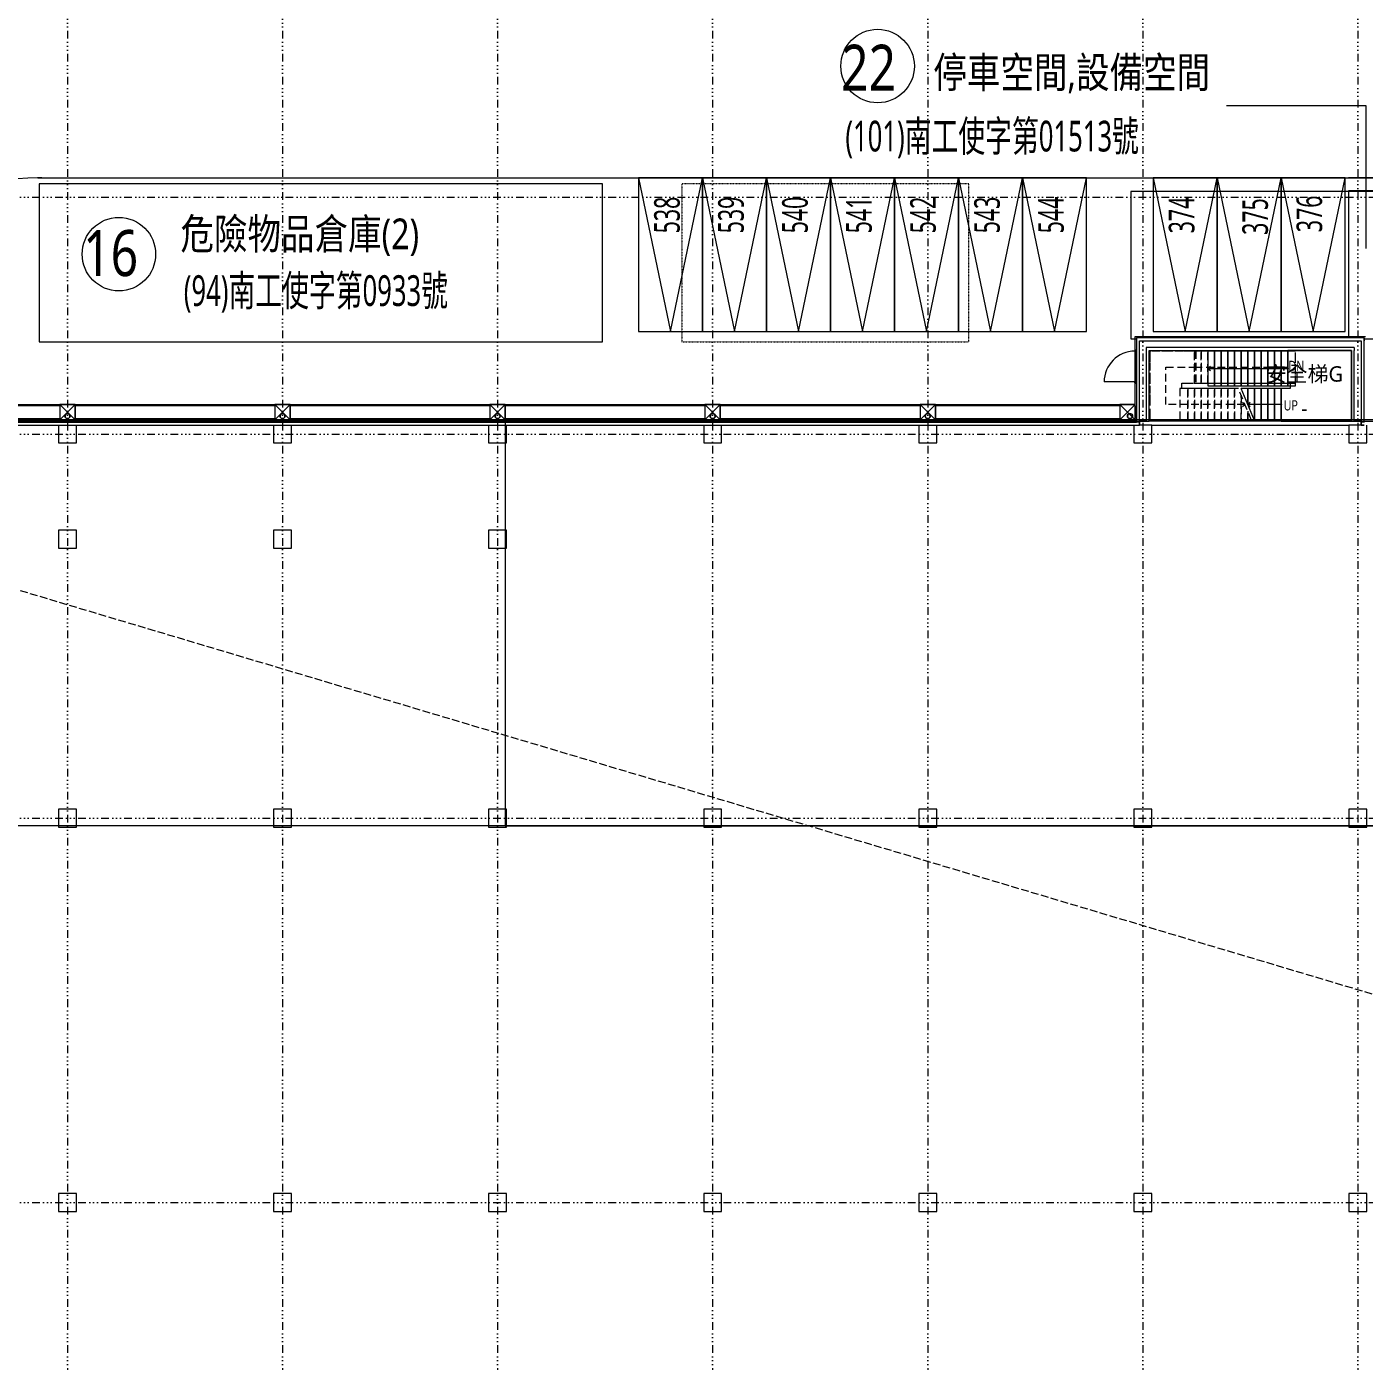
# Model space of a CAD drawing. Header units: millimetres. Extents: x -32710 to 654186, y -254124 to 420220.
# Drawn here: x 54011 to 106250, y 53800 to 105900 of the extents above; entities that cross this region are included whole.
import ezdxf
from ezdxf.enums import TextEntityAlignment as Align

# ---------------------------------------------------------------- set-up
doc = ezdxf.new("R2010")
doc.units = ezdxf.units.MM
doc.header["$LTSCALE"] = 1000
for name, pattern in [('H12PL1$0$DOTK2', [0.0166, 0.0083, -0.0083]), ('H12PL1$0$HIDDEN', [0.4, 0.3, -0.1]), ('H12PL1$0$JJP_三點線', [0.9, 0.3, -0.15, 0, -0.15, 0, -0.15, 0, -0.15]), ('H12PL1$0$JJP_虛線(退縮線、投影線、地下室範圍、非屬本工程、圖面分區)', [0.45, 0.3, -0.15]), ('H12PL1$0$虛線', [0.846667, 0.423333, -0.423333])]:
    doc.linetypes.add(name, pattern=pattern)
for name, color, linetype in [('H12PL1$0$A-OBJE-2D', 252, 'Continuous'), ('H12PL1$0$A-OBJE-MEP', 252, 'Continuous'), ('H12PL1$0$A-STRS', 252, 'Continuous'), ('H12PL1$0$A-TEXT', 252, 'Continuous'), ('H12PL1$0$A-WALL-EX', 252, 'Continuous'), ('H12PL1$0$A-WALL-IN', 252, 'Continuous'), ('H12PL1$0$A-ZONE', 252, 'Continuous'), ('H12PL1$0$S-COL', 252, 'Continuous'), ('H12PL1$0$S-FNDN', 252, 'Continuous'), ('H12PL1$0$S-GRID', 252, 'Continuous'), ('H12PL1$0$S-SLAB-SHOW', 252, 'Continuous'), ('H12PL1$0$全區配置圖_匯入NEWCUB用_13_0', 252, 'Continuous'), ('H12PL1$0$全區配置圖_匯入NEWCUB用_13_DRAN', 252, 'Continuous'), ('H12PL1$0$全區配置圖_匯入NEWCUB用_13_HATCH', 252, 'Continuous'), ('H12PL1$0$全區配置圖_匯入NEWCUB用_13_KABE1', 252, 'Continuous'), ('H12PL1$0$全區配置圖_匯入NEWCUB用_13_KABE3', 252, 'Continuous'), ('H12PL1$0$全區配置圖_匯入NEWCUB用_13_PKG', 252, 'Continuous'), ('H12PL1$0$全區配置圖_匯入NEWCUB用_13_RCHACHI', 252, 'Continuous'), ('H12PL1$0$全區配置圖_匯入NEWCUB用_13_SIAGE1', 252, 'Continuous'), ('H12PL1$0$全區配置圖_匯入NEWCUB用_13_SITE', 252, 'Continuous'), ('H12PL1$0$全區配置圖_匯入NEWCUB用_13_SUGATA', 252, 'Continuous'), ('H12PL1$0$全區配置圖_匯入NEWCUB用_13_SUGATA3', 252, 'Continuous'), ('H12PL1$0$全區配置圖_匯入NEWCUB用_13_TATEGU1', 252, 'Continuous'), ('H12PL1$0$全區配置圖_匯入NEWCUB用_13_TATEGU3', 252, 'Continuous'), ('H12PL1$0$全區配置圖_匯入NEWCUB用_13_雨水排水経路図最新$0$SUGATAD', 252, 'Continuous'), ('MD-20250424-增加TRAY與FS主管位置調整', 7, 'Continuous')]:
    doc.layers.add(name, color=color, linetype=linetype)
doc.styles.add('H12PL1$0$Standard', font='Microsoft JhengHei.ttf', dxfattribs={"width": 0.8})

# ---------------------------------------------------------------- blocks, each defined once
blk = doc.blocks.new('H12PL1')
at = {"layer": 'H12PL1$0$A-OBJE-2D', "linetype": 'H12PL1$0$HIDDEN', "lineweight": 0}
blk.add_line((17650, 85950), (243150, 18700), dxfattribs=at)
at = {"layer": 'H12PL1$0$A-OBJE-MEP', "lineweight": 0, "flags": 128}
for points in [[(26495, 90700, 1), (26305, 90700, 1)], [(34895, 90700, 1), (34705, 90700, 1)], [(43295, 90700, 1), (43105, 90700, 1)], [(51695, 90700, 1), (51505, 90700, 1)], [(60095, 90700, 1), (59905, 90700, 1)], [(67995, 90700, 1), (67805, 90700, 1)]]:
    blk.add_lwpolyline(points, format="xyb", close=True, dxfattribs=at)
at = {"layer": 'H12PL1$0$A-OBJE-MEP', "lineweight": 0}
for centre in [(26400, 90700), (34800, 90700), (43200, 90700), (51600, 90700), (60000, 90700), (67900, 90700)]:
    blk.add_circle(centre, 100, dxfattribs=at)
at = {"layer": 'H12PL1$0$A-STRS', "linetype": 'H12PL1$0$虛線', "lineweight": 0}
for p, q in [((70420, 93230), (68680, 93230)), ((68680, 93230), (68680, 90530)), ((74060, 93230), (70420, 93230)), ((69930, 91780), (69930, 91980)), ((69930, 91980), (70420, 91980)), ((70420, 91980), (74060, 91980)), ((70160, 91780), (69930, 91780)), ((72131.7, 91780), (70160, 91780)), ((68680, 90530), (69853.3, 90530)), ((69853.3, 90530), (70160, 90530)), ((70160, 90530), (72651.7, 90530))]:
    blk.add_line(p, q, dxfattribs=at)
at = {"layer": 'H12PL1$0$A-STRS', "linetype": 'H12PL1$0$JJP_虛線(退縮線、投影線、地下室範圍、非屬本工程、圖面分區)', "lineweight": 0}
for p, q in [((70420, 93230), (68680, 93230)), ((68680, 93230), (68680, 90530)), ((70420, 93230), (70420, 91980)), ((70420, 93230), (70420, 91980)), ((70420, 91980), (70420, 93230)), ((70680, 93230), (70420, 93230)), ((70420, 93230), (70420, 91980)), ((70466.7, 93230), (70466.7, 91980)), ((70680, 93230), (70680, 91980)), ((70680, 91980), (70680, 93230)), ((70680, 93230), (70680, 91980)), ((70940, 93230), (70680, 93230)), ((70940, 93230), (70940, 91980)), ((70940, 91980), (70940, 93230)), ((70940, 93230), (70940, 91980)), ((71200, 93230), (70940, 93230)), ((71200, 93230), (71200, 91980)), ((71200, 91980), (71200, 93230)), ((71200, 93230), (71200, 91980)), ((71460, 93230), (71200, 93230)), ((71210.7, 91880), (71210.7, 93230)), ((71460, 93230), (71460, 91980)), ((71460, 91980), (71460, 93230)), ((71460, 93230), (71460, 91980)), ((71720, 93230), (71460, 93230)), ((71720, 93230), (71720, 91980)), ((71720, 91980), (71720, 93230)), ((71720, 93230), (71720, 91980)), ((71980, 93230), (71720, 93230)), ((71980, 93230), (71980, 91980)), ((71980, 91980), (71980, 93230)), ((71980, 93230), (71980, 91980)), ((72240, 93230), (71980, 93230)), ((72240, 93230), (72240, 91980)), ((72240, 91980), (72240, 93230)), ((72240, 93230), (72240, 91980)), ((72500, 93230), (72240, 93230)), ((72500, 93230), (72500, 91980)), ((72500, 91980), (72500, 93230)), ((72500, 93230), (72500, 91980)), ((72760, 93230), (72500, 93230)), ((72760, 93230), (72760, 91980)), ((72760, 91980), (72760, 93230)), ((72760, 93230), (72760, 91980)), ((73020, 93230), (72760, 93230)), ((73020, 93230), (73020, 91980)), ((73020, 91980), (73020, 93230)), ((73020, 93230), (73020, 91980)), ((73280, 93230), (73020, 93230)), ((73280, 93230), (73280, 91980)), ((73280, 91980), (73280, 93230)), ((73280, 93230), (73280, 91980)), ((73540, 93230), (73280, 93230)), ((73540, 93230), (73540, 91980)), ((73540, 91980), (73540, 93230)), ((73540, 93230), (73540, 91980)), ((73800, 93230), (73540, 93230)), ((73800, 93230), (73800, 91980)), ((73800, 91980), (73800, 93230)), ((73800, 93230), (73800, 91980)), ((74060, 93230), (73800, 93230)), ((74366.7, 93230), (74060, 93230)), ((74060, 93230), (74060, 91980)), ((74060, 91980), (74060, 93230)), ((74365.4, 93230), (74060, 93230)), ((74365.4, 91880), (74365.4, 93230)), ((74366.7, 91980), (74366.7, 93230)), ((69305, 91155), (69305, 92605)), ((69305, 92605), (70420, 92605)), ((70420, 92605), (73800, 92605)), ((73800, 92605), (74060, 92605)), ((69930, 91980), (70420, 91980)), ((69930, 91780), (69930, 91980)), ((70420, 91980), (70680, 91980)), ((70680, 91980), (70940, 91980)), ((70940, 91980), (71200, 91980)), ((71200, 91980), (71460, 91980)), ((71460, 91980), (71720, 91980)), ((71720, 91980), (71980, 91980)), ((71980, 91980), (72240, 91980)), ((72240, 91980), (72500, 91980)), ((72500, 91980), (72760, 91980)), ((72760, 91980), (73020, 91980)), ((73020, 91980), (73280, 91980)), ((73280, 91980), (73540, 91980)), ((73540, 91980), (73800, 91980)), ((73800, 91980), (74060, 91980)), ((74060, 91980), (74366.7, 91980)), ((69930, 91780), (69853.3, 91780)), ((69853.3, 91780), (69853.3, 90530)), ((70160, 91780), (69930, 91780)), ((70160, 90530), (70160, 91780)), ((70160, 90530), (70160, 91780)), ((70160, 90530), (70160, 91780)), ((70420, 91780), (70160, 91780)), ((70160, 91780), (70160, 90530)), ((70160, 90530), (70160, 91780)), ((70420, 90530), (70420, 91780)), ((70680, 91780), (70420, 91780)), ((70420, 91780), (70420, 90530)), ((70420, 90530), (70420, 91780)), ((70680, 90530), (70680, 91780)), ((70940, 91780), (70680, 91780)), ((70680, 91780), (70680, 90530)), ((70680, 90530), (70680, 91780)), ((70940, 90530), (70940, 91780)), ((71200, 91780), (70940, 91780)), ((70940, 91780), (70940, 90530)), ((70940, 90530), (70940, 91780)), ((71200, 90530), (71200, 91780)), ((71460, 91780), (71200, 91780)), ((71200, 91780), (71200, 90530)), ((71200, 90530), (71200, 91780)), ((71460, 90530), (71460, 91780)), ((71720, 91780), (71460, 91780)), ((71460, 91780), (71460, 90530)), ((71460, 90530), (71460, 91780)), ((71720, 90530), (71720, 91780)), ((71980, 91780), (71720, 91780)), ((71720, 91780), (71720, 90530)), ((71720, 90530), (71720, 91780)), ((71980, 90530), (71980, 91780)), ((72131.7, 91780), (71980, 91780)), ((71980, 91780), (71980, 90530)), ((71980, 90530), (71980, 91780)), ((72651.7, 90530), (72131.7, 91780)), ((72240, 90530), (72240, 91519.6)), ((72240, 91519.6), (72240, 90530)), ((72240, 90530), (72240, 91519.6)), ((73535.6, 91780), (73535.6, 90530)), ((74060, 91880), (74365.4, 91880)), ((70160, 91155), (69305, 91155)), ((72391.7, 91155), (70160, 91155)), ((72391.7, 91155), (72291.7, 91230)), ((72291.7, 91080), (72391.7, 91155)), ((68680, 90530), (70160, 90530)), ((70160, 90530), (70420, 90530)), ((70420, 90530), (70680, 90530)), ((70680, 90530), (70940, 90530)), ((70940, 90530), (71200, 90530)), ((71200, 90530), (71460, 90530)), ((71460, 90530), (71720, 90530)), ((71720, 90530), (71980, 90530)), ((71980, 90530), (72240, 90530)), ((72240, 90530), (72500, 90530)), ((72500, 90530), (72500, 90894.6)), ((72500, 90894.6), (72500, 90530)), ((72500, 90530), (72500, 90894.6)), ((72500, 90530), (72651.7, 90530))]:
    blk.add_line(p, q, dxfattribs=at)
at = {"layer": 'H12PL1$0$A-STRS', "lineweight": 0}
for p, q in [((74060, 93230), (70940, 93230)), ((70940, 93230), (70940, 91880)), ((70940, 93230), (70940, 91880)), ((71200, 93230), (70940, 93230)), ((71200, 93230), (71200, 91880)), ((71200, 91880), (71200, 93230)), ((71200, 93230), (71200, 91880)), ((71460, 93230), (71200, 93230)), ((71460, 93230), (71460, 91880)), ((71460, 91880), (71460, 93230)), ((71460, 93230), (71460, 91880)), ((71720, 93230), (71460, 93230)), ((71720, 93230), (71720, 91880)), ((71720, 91880), (71720, 93230)), ((71720, 93230), (71720, 91880)), ((71980, 93230), (71720, 93230)), ((71980, 93230), (71980, 91880)), ((71980, 91880), (71980, 93230)), ((71980, 93230), (71980, 91880)), ((72240, 93230), (71980, 93230)), ((72240, 93230), (72240, 91880)), ((72240, 91880), (72240, 93230)), ((72240, 93230), (72240, 91880)), ((72500, 93230), (72240, 93230)), ((72500, 93230), (72500, 91880)), ((72500, 91880), (72500, 93230)), ((72500, 93230), (72500, 91880)), ((72760, 93230), (72500, 93230)), ((72760, 93230), (72760, 91880)), ((72760, 91880), (72760, 93230)), ((72760, 93230), (72760, 91880)), ((73020, 93230), (72760, 93230)), ((73020, 93230), (73020, 91880)), ((73020, 91880), (73020, 93230)), ((73020, 93230), (73020, 91880)), ((73280, 93230), (73020, 93230)), ((73280, 93230), (73280, 91880)), ((73280, 91880), (73280, 93230)), ((73280, 93230), (73280, 91880)), ((73540, 93230), (73280, 93230)), ((73540, 93230), (73540, 91880)), ((73540, 91880), (73540, 93230)), ((73540, 93230), (73540, 91880)), ((73800, 93230), (73540, 93230)), ((73800, 93230), (73800, 91880)), ((73800, 91880), (73800, 93230)), ((73800, 93230), (73800, 91880)), ((74060, 93230), (73800, 93230)), ((74060, 93230), (74060, 91880)), ((74060, 91880), (74060, 93230)), ((71040, 92630), (70940, 92555)), ((70940, 92555), (71200, 92555)), ((70940, 92555), (71040, 92480)), ((71200, 92555), (73800, 92555)), ((73800, 92555), (74060, 92555)), ((70940, 91880), (74060, 91880)), ((70940, 91880), (71200, 91880)), ((71200, 91880), (71460, 91880)), ((71460, 91880), (71720, 91880)), ((71720, 91880), (71980, 91880)), ((71980, 91880), (72240, 91880)), ((72240, 91880), (72500, 91880)), ((73800, 91780), (72240, 91780)), ((72500, 91780), (72240, 91780)), ((72760, 90530), (72240, 91780)), ((72500, 91880), (72760, 91880)), ((72500, 91155), (72500, 91780)), ((72760, 91780), (72500, 91780)), ((72500, 91780), (72500, 91155)), ((72500, 91155), (72500, 91780)), ((72760, 91880), (73020, 91880)), ((72760, 90530), (72760, 91780)), ((73020, 91780), (72760, 91780)), ((72760, 91780), (72760, 90530)), ((72760, 90530), (72760, 91780)), ((73020, 91880), (73280, 91880)), ((73020, 90530), (73020, 91780)), ((73280, 91780), (73020, 91780)), ((73020, 91780), (73020, 90530)), ((73020, 90530), (73020, 91780)), ((73280, 91880), (73540, 91880)), ((73280, 90530), (73280, 91780)), ((73540, 91780), (73280, 91780)), ((73280, 91780), (73280, 90530)), ((73280, 90530), (73280, 91780)), ((73540, 91880), (73800, 91880)), ((73540, 90530), (73540, 91780)), ((73800, 91780), (73540, 91780)), ((73540, 91780), (73540, 90530)), ((73540, 90530), (73540, 91780)), ((73800, 91880), (74060, 91880)), ((73800, 90530), (73800, 91780)), ((73800, 90530), (73800, 91780)), ((72600, 91230), (72500, 91155)), ((73540, 91155), (72500, 91155)), ((72500, 91155), (72600, 91080)), ((73800, 91155), (73540, 91155)), ((72760, 90530), (73800, 90530)), ((72760, 90530), (73020, 90530)), ((73020, 90530), (73280, 90530)), ((73280, 90530), (73540, 90530)), ((73540, 90530), (73800, 90530))]:
    blk.add_line(p, q, dxfattribs=at)
at = {"layer": 'H12PL1$0$A-STRS', "lineweight": 0, "flags": 128}
for points in [[(74060, 92580, 1), (74060, 92530, 1)], [(73800, 91180, 1), (73800, 91130, 1)]]:
    blk.add_lwpolyline(points, format="xyb", close=True, dxfattribs=at)
at = {"layer": 'H12PL1$0$A-WALL-EX', "lineweight": 0}
for p, q in [((18000, 90465), (68150, 90465)), ((68270, 90465), (68150, 90465)), ((68270, 90465), (68150, 90465)), ((68270, 90350), (68270, 90465)), ((77050, 90465), (76930, 90465)), ((77050, 90465), (76930, 90465)), ((76930, 90465), (76930, 90350)), ((68150, 90350), (68270, 90350)), ((68150, 90350), (68270, 90350)), ((76930, 90350), (77050, 90350)), ((76930, 90350), (77050, 90350))]:
    blk.add_line(p, q, dxfattribs=at)
at = {"layer": 'H12PL1$0$A-WALL-EX', "lineweight": 0, "flags": 128}
for points in [[(68150, 93760), (68150, 93640)], [(77050, 93760), (68150, 93760)], [(68150, 93640), (68150, 90465)], [(68270, 90350), (68270, 93640)], [(68270, 93640), (76930, 93640)], [(76930, 93640), (76930, 90350)], [(77050, 93760), (77050, 93640)], [(77050, 90465), (77050, 93640)], [(18000, 90500), (68150, 90500)], [(18000, 90500), (68150, 90500)], [(18000, 90500), (68150, 90500)], [(18000, 90500), (68150, 90500)], [(18000, 90500), (68150, 90500)], [(18000, 90500), (68150, 90500)], [(18000, 90500), (68150, 90500)], [(68150, 90500), (18000, 90500)], [(68150, 90500), (68150, 90465)], [(77050, 90500), (126700, 90500)], [(77050, 90500), (77050, 90465)], [(17965, 90350), (68150, 90350)], [(68150, 90350), (68270, 90350)], [(77050, 90350), (76930, 90350)]]:
    blk.add_lwpolyline(points, dxfattribs=at)
at = {"layer": 'H12PL1$0$A-WALL-IN', "lineweight": 0, "flags": 128}
for points in [[(68537.5, 93372.5), (68537.5, 93259.5)], [(76662.5, 93372.5), (68537.5, 93372.5)], [(68537.5, 93259.5), (68537.5, 90500)], [(68650.5, 90500), (68650.5, 93259.5)], [(68650.5, 93259.5), (76549.5, 93259.5)], [(76549.5, 93259.5), (76549.5, 90500)], [(76662.5, 93372.5), (76662.5, 93259.5)], [(76662.5, 90500), (76662.5, 93259.5)], [(68537.5, 90500), (68270, 90500)], [(68270, 90500), (68270, 90350)], [(76549.5, 90500), (68650.5, 90500)], [(76930, 90500), (76662.5, 90500)], [(76930, 90350), (76930, 90500)], [(68750, 90350), (76450, 90350)]]:
    blk.add_lwpolyline(points, dxfattribs=at)
at = {"layer": 'H12PL1$0$S-COL', "lineweight": 0, "flags": 128}
for points in [[(26050, 90350), (26050, 89650), (26750, 89650), (26750, 90350)], [(34450, 90350), (34450, 89650), (35150, 89650), (35150, 90350)], [(42850, 90350), (42850, 89650), (43550, 89650), (43550, 90350)], [(51250, 90350), (51250, 89650), (51950, 89650), (51950, 90350)], [(59650, 90350), (59650, 89650), (60350, 89650), (60350, 90350)], [(68050, 90350), (68050, 89650), (68750, 89650), (68750, 90350), (68270, 90350)], [(76930, 90350), (76450, 90350), (76450, 89650), (77150, 89650), (77150, 90350)]]:
    blk.add_lwpolyline(points, dxfattribs=at)
for points in [[(26050, 85550), (26750, 85550), (26750, 86250), (26050, 86250)], [(34450, 85550), (35150, 85550), (35150, 86250), (34450, 86250)], [(42850, 85550), (43550, 85550), (43550, 86250), (42850, 86250)], [(26050, 74650), (26750, 74650), (26750, 75350), (26050, 75350)], [(34450, 74650), (35150, 74650), (35150, 75350), (34450, 75350)], [(42850, 74650), (43550, 74650), (43550, 75350), (42850, 75350)], [(51250, 74650), (51950, 74650), (51950, 75350), (51250, 75350)], [(59650, 74650), (60350, 74650), (60350, 75350), (59650, 75350)], [(68050, 74650), (68750, 74650), (68750, 75350), (68050, 75350)], [(76450, 74650), (77150, 74650), (77150, 75350), (76450, 75350)], [(26050, 59650), (26750, 59650), (26750, 60350), (26050, 60350)], [(34450, 59650), (35150, 59650), (35150, 60350), (34450, 60350)], [(42850, 59650), (43550, 59650), (43550, 60350), (42850, 60350)], [(51250, 59650), (51950, 59650), (51950, 60350), (51250, 60350)], [(59650, 59650), (60350, 59650), (60350, 60350), (59650, 60350)], [(68050, 59650), (68750, 59650), (68750, 60350), (68050, 60350)], [(76450, 59650), (77150, 59650), (77150, 60350), (76450, 60350)]]:
    blk.add_lwpolyline(points, close=True, dxfattribs=at)
at = {"layer": 'H12PL1$0$S-FNDN', "lineweight": 0, "flags": 128}
for points in [[(119350, 90550), (43500, 90550), (43500, 74700), (93300, 74700), (93300, -550), (119350, -550), (119350, 45300), (110700, 45300), (110700, 50030), (119350, 50030)], [(43500, 74700), (18300, 74700), (18300, 15000), (18125, 15000), (18125, -550), (93300, -550), (93300, 74700)]]:
    blk.add_lwpolyline(points, close=True, dxfattribs=at)
at = {"layer": 'H12PL1$0$S-GRID', "linetype": 'H12PL1$0$JJP_三點線', "lineweight": 0}
for p, q in [((26400, 128250), (26400, -28000)), ((34800, 128250), (34800, -28000)), ((43200, 128250), (43200, -28000)), ((51600, 128250), (51600, -28000)), ((60000, 128250), (60000, -28000)), ((68400, 128250), (68400, -28000)), ((76800, 128250), (76800, -28000)), ((-29000, 99250), (289600, 99250)), ((-29000, 90000), (289600, 90000)), ((-29000, 75000), (289600, 75000)), ((-29000, 60000), (289600, 60000))]:
    blk.add_line(p, q, dxfattribs=at)
at = {"layer": 'H12PL1$0$S-SLAB-SHOW', "lineweight": 0, "flags": 128}
for points in [[(74060, 93259.5), (74060, 91980), (74160, 91980), (74160, 91780), (73800, 91780), (73800, 90500), (77050, 90500), (77050, 93760), (68150, 93760), (68150, 90500), (68650.5, 90500), (68650.5, 93259.5)], [(76550, 90500), (76550, 93260), (74060, 93260), (74060, 91980), (74160, 91980), (74160, 91780), (73800, 91780), (73800, 90500)]]:
    blk.add_lwpolyline(points, close=True, dxfattribs=at)
at = {"layer": 'H12PL1$0$全區配置圖_匯入NEWCUB用_13_DRAN', "lineweight": 0}
for centre in [(26400, 90700), (34800, 90700), (43200, 90700), (51600, 90700), (60000, 90700), (67900, 90700)]:
    blk.add_circle(centre, 100, dxfattribs=at)
at = {"layer": 'H12PL1$0$全區配置圖_匯入NEWCUB用_13_HATCH', "lineweight": 0}
blk.add_line((25400, 100000), (25225, 100000), dxfattribs=at)
at = {"layer": 'H12PL1$0$全區配置圖_匯入NEWCUB用_13_HATCH', "lineweight": 0, "flags": 128}
blk.add_lwpolyline([(126700, 100000), (76430, 100000)], close=True, dxfattribs=at)
at = {"layer": 'H12PL1$0$全區配置圖_匯入NEWCUB用_13_KABE1', "lineweight": 0}
for p, q in [((68100, 93810), (77100, 93810)), ((68100, 93290), (68100, 93810)), ((68100, 93290), (68150, 93290)), ((68100, 91980), (68150, 91980)), ((68100, 90550), (68100, 91980)), ((68100, 90550), (18050, 90550))]:
    blk.add_line(p, q, dxfattribs=at)
at = {"layer": 'H12PL1$0$全區配置圖_匯入NEWCUB用_13_KABE3', "lineweight": 0}
blk.add_line((68100, 90550), (68100, 90500), dxfattribs=at)
at = {"layer": 'H12PL1$0$全區配置圖_匯入NEWCUB用_13_PKG', "lineweight": 0, "flags": 128}
for points in [[(48700, 100000), (49950, 94000), (51200, 100000)], [(51200, 100000), (52450, 94000), (53700, 100000)], [(53700, 100000), (54950, 94000), (56200, 100000)], [(56200, 100000), (57450, 94000), (58700, 100000)], [(58700, 100000), (59950, 94000), (61200, 100000)], [(61200, 100000), (62450, 94000), (63700, 100000)], [(63700, 100000), (64950, 94000), (66200, 100000)], [(68800, 100000), (70050, 94000), (71300, 100000)], [(71300, 100000), (72550, 94000), (73800, 100000)], [(73800, 100000), (75050, 94000), (76300, 100000)]]:
    blk.add_lwpolyline(points, dxfattribs=at)
for points in [[(48700, 100000), (48700, 94000), (51200, 94000), (51200, 100000)], [(51200, 100000), (51200, 94000), (53700, 94000), (53700, 100000)], [(53700, 100000), (53700, 94000), (56200, 94000), (56200, 100000)], [(56200, 100000), (56200, 94000), (58700, 94000), (58700, 100000)], [(58700, 100000), (58700, 94000), (61200, 94000), (61200, 100000)], [(61200, 100000), (61200, 94000), (63700, 94000), (63700, 100000)], [(63700, 100000), (63700, 94000), (66200, 94000), (66200, 100000)], [(68800, 100000), (68800, 94000), (71300, 94000), (71300, 100000)], [(71300, 100000), (71300, 94000), (73800, 94000), (73800, 100000)], [(73800, 100000), (73800, 94000), (76300, 94000), (76300, 100000)]]:
    blk.add_lwpolyline(points, close=True, dxfattribs=at)
at = {"layer": 'H12PL1$0$全區配置圖_匯入NEWCUB用_13_RCHACHI', "lineweight": 0}
for p, q in [((29456.9, 90550), (29406.9, 90500)), ((29626.6, 90550), (29576.6, 90500)), ((29796.3, 90550), (29746.3, 90500)), ((32456.9, 90550), (32406.9, 90500)), ((32626.6, 90550), (32576.6, 90500)), ((32796.3, 90550), (32746.3, 90500)), ((37856.9, 90550), (37806.9, 90500)), ((38026.6, 90550), (37976.6, 90500)), ((38196.3, 90550), (38146.3, 90500)), ((40856.9, 90550), (40806.9, 90500)), ((41026.6, 90550), (40976.6, 90500)), ((41196.3, 90550), (41146.3, 90500)), ((46256.9, 90550), (46206.9, 90500)), ((46426.6, 90550), (46376.6, 90500)), ((46596.3, 90550), (46546.3, 90500)), ((49256.9, 90550), (49206.9, 90500)), ((49426.6, 90550), (49376.6, 90500)), ((49596.3, 90550), (49546.3, 90500)), ((54656.9, 90550), (54606.9, 90500)), ((54826.6, 90550), (54776.6, 90500)), ((54996.3, 90550), (54946.3, 90500)), ((57656.9, 90550), (57606.9, 90500)), ((57826.6, 90550), (57776.6, 90500)), ((57996.3, 90550), (57946.3, 90500)), ((63056.9, 90550), (63006.9, 90500)), ((63226.6, 90550), (63176.6, 90500)), ((63396.3, 90550), (63346.3, 90500)), ((66056.9, 90550), (66006.9, 90500)), ((66226.6, 90550), (66176.6, 90500)), ((66396.3, 90550), (66346.3, 90500))]:
    blk.add_line(p, q, dxfattribs=at)
at = {"layer": 'H12PL1$0$全區配置圖_匯入NEWCUB用_13_SIAGE1', "lineweight": 0}
for p, q in [((68100, 93290), (68100, 93275)), ((68100, 91980), (68100, 91995))]:
    blk.add_line(p, q, dxfattribs=at)
at = {"layer": 'H12PL1$0$全區配置圖_匯入NEWCUB用_13_SITE', "lineweight": 0}
blk.add_line((25250, 100000), (193700, 100000), dxfattribs=at)
blk.add_arc((25250, 92225), 7775, 90, 180, dxfattribs=at)
at = {"layer": 'H12PL1$0$全區配置圖_匯入NEWCUB用_13_SUGATA', "lineweight": 0, "flags": 128}
blk.add_lwpolyline([(25300, 93600), (47300, 93600), (47300, 99770), (25300, 99770)], close=True, dxfattribs=at)
at = {"layer": 'H12PL1$0$全區配置圖_匯入NEWCUB用_13_SUGATA', "linetype": 'H12PL1$0$DOTK2', "lineweight": 0, "flags": 128}
blk.add_lwpolyline([(50400, 93600), (61600, 93600), (61600, 99770), (50400, 99770)], close=True, dxfattribs=at)
at = {"layer": 'H12PL1$0$全區配置圖_匯入NEWCUB用_13_SUGATA3', "lineweight": 0}
for p, q in [((18050, 91150), (68100, 91150)), ((26100, 91100), (18650, 91100)), ((26100, 91150), (26700, 90550)), ((26100, 90550), (26700, 91150)), ((26700, 91100), (26700, 90600)), ((34500, 91100), (26700, 91100)), ((34500, 91150), (35100, 90550)), ((34500, 90550), (35100, 91150)), ((35100, 91100), (35100, 90600)), ((42900, 91100), (35100, 91100)), ((42900, 91150), (43500, 90550)), ((42900, 90550), (43500, 91150)), ((43500, 91100), (43500, 90600)), ((51300, 91100), (43500, 91100)), ((51300, 91150), (51900, 90550)), ((51300, 90550), (51900, 91150)), ((51900, 91100), (51900, 90600)), ((59700, 91100), (51900, 91100)), ((59700, 91150), (60300, 90550)), ((59700, 90550), (60300, 91150)), ((67500, 91100), (60300, 91100)), ((60300, 91100), (60300, 90600)), ((67500, 91150), (68100, 90550)), ((67500, 90550), (68100, 91150)), ((68100, 91100), (68100, 90600)), ((18650, 90600), (26100, 90600)), ((26700, 90600), (34500, 90600)), ((35100, 90600), (42900, 90600)), ((43500, 90600), (51300, 90600)), ((51900, 90600), (59700, 90600)), ((60300, 90600), (67500, 90600))]:
    blk.add_line(p, q, dxfattribs=at)
at = {"layer": 'H12PL1$0$全區配置圖_匯入NEWCUB用_13_SUGATA3', "lineweight": 0, "flags": 128}
for points in [[(26100, 90550), (26700, 90550), (26700, 91150), (26100, 91150)], [(34500, 90550), (35100, 90550), (35100, 91150), (34500, 91150)], [(42900, 90550), (43500, 90550), (43500, 91150), (42900, 91150)], [(51300, 90550), (51900, 90550), (51900, 91150), (51300, 91150)], [(59700, 90550), (60300, 90550), (60300, 91150), (59700, 91150)], [(67500, 90550), (68100, 90550), (68100, 91150), (67500, 91150)]]:
    blk.add_lwpolyline(points, close=True, dxfattribs=at)
at = {"layer": 'H12PL1$0$全區配置圖_匯入NEWCUB用_13_TATEGU1', "lineweight": 0, "flags": 128}
for points in [[(68110, 93275), (68090, 93275), (68090, 93250), (68135, 93250), (68135, 93235), (68150, 93235)], [(68110, 91995), (68090, 91995), (68090, 92020), (68135, 92020), (68135, 92035), (68150, 92035)]]:
    blk.add_lwpolyline(points, dxfattribs=at)
at = {"layer": 'H12PL1$0$全區配置圖_匯入NEWCUB用_13_TATEGU3', "lineweight": 0}
for p, q in [((68150, 92635), (68113, 92635)), ((68090, 92035), (66890, 92035))]:
    blk.add_line(p, q, dxfattribs=at)
at = {"layer": 'H12PL1$0$全區配置圖_匯入NEWCUB用_13_TATEGU3', "lineweight": 0, "flags": 128}
blk.add_lwpolyline([(68090, 93245), (68090, 92025), (68130, 92025), (68130, 93245)], close=True, dxfattribs=at)
at = {"layer": 'H12PL1$0$全區配置圖_匯入NEWCUB用_13_TATEGU3', "lineweight": 0}
blk.add_arc((68090, 92035), 1200, 90, 180, dxfattribs=at)
at = {"layer": 'H12PL1$0$全區配置圖_匯入NEWCUB用_13_雨水排水経路図最新$0$SUGATAD', "lineweight": 0}
for p, q in [((25250, 100000), (193700, 100000)), ((76430, 99500), (76430, 93760)), ((126700, 99500), (76430, 99500))]:
    blk.add_line(p, q, dxfattribs=at)
at = {"layer": 'H12PL1$0$全區配置圖_匯入NEWCUB用_13_雨水排水経路図最新$0$SUGATAD', "lineweight": 0, "flags": 128}
for points in [[(77130.6, 97249.3), (77130.6, 102811.3), (71675.6, 102811.3)], [(77050, 93710), (77800, 93710), (77800, 99470), (67930, 99470), (67930, 93710), (68150, 93710)]]:
    blk.add_lwpolyline(points, dxfattribs=at)
at = {"layer": 'H12PL1$0$全區配置圖_匯入NEWCUB用_13_雨水排水経路図最新$0$SUGATAD', "lineweight": 0}
for centre in [(58042.6, 104365.2), (28410.1, 97021.7)]:
    blk.add_circle(centre, 1435.1, dxfattribs=at)
blk.add_arc((25250, 92225), 7775, 90, 180, dxfattribs=at)
at = {"layer": 'H12PL1$0$A-TEXT', "linetype": 'Continuous', "lineweight": 0, "char_height": 400, "attachment_point": 4, "style": 'H12PL1$0$Standard'}
for s, insert in [('\\A1;DN', (74089.5, 92660.2)), ('\\A1;UP', (73902.4, 91117.8))]:
    blk.add_mtext(s, dxfattribs=dict(at, insert=insert))
at = {"layer": 'H12PL1$0$A-ZONE', "style": 'H12PL1$0$Standard'}
for s, p in [('安全梯G', (74710.4, 92645)), ('-', (74710.4, 91303.1))]:
    blk.add_text(s, height=600, dxfattribs=at).set_placement(p, align=Align.TOP_CENTER)
at = {"layer": 'H12PL1$0$全區配置圖_匯入NEWCUB用_13_0', "linetype": 'Continuous', "lineweight": 0, "style": 'H12PL1$0$Standard'}
for s, insert, char_height, attachment_point in [('\\A1;22', (56617.6, 104300), 1800, 4), ('\\A1;停車空間,設備空間', (60218.3, 103302.5), 1200, 7), ('\\A1;{\\W0.64;(101)南工使字第01513號}', (56784.1, 100765.5), 1200, 7), ('\\A1;危險物品倉庫(2)', (30814.1, 96947.5), 1200, 7), ('\\A1;16', (27017.1, 97051.1), 1800, 4), ('\\A1;{\\W0.64;(94)南工使字第0933號}', (30944.7, 94733.9), 1200, 7)]:
    blk.add_mtext(s, dxfattribs=dict(at, insert=insert, char_height=char_height, attachment_point=attachment_point))
at = {"layer": 'H12PL1$0$全區配置圖_匯入NEWCUB用_13_0', "linetype": 'Continuous', "lineweight": 0, "char_height": 1000, "attachment_point": 7, "rotation": 90, "style": 'H12PL1$0$Standard'}
for s, insert in [('\\A1;{\\W0.64;376}', (75418.2, 97879.6)), ('\\A1;{\\W0.64;538}', (50328.9, 97834.3)), ('\\A1;{\\W0.64;539}', (52828.9, 97834.3)), ('\\A1;{\\W0.64;540}', (55328.9, 97834.3)), ('\\A1;{\\W0.64;541}', (57828.9, 97834.3)), ('\\A1;{\\W0.64;542}', (60328.9, 97834.3)), ('\\A1;{\\W0.64;543}', (62828.9, 97834.3)), ('\\A1;{\\W0.64;544}', (65328.9, 97834.3)), ('\\A1;{\\W0.64;374}', (70428.9, 97834.3)), ('\\A1;{\\W0.64;375}', (73301.5, 97774.2))]:
    blk.add_mtext(s, dxfattribs=dict(at, insert=insert))

msp = doc.modelspace()

# ---------------------------------------------------------------- block references
at = {"layer": 'MD-20250424-增加TRAY與FS主管位置調整', "color": 8}
msp.add_blockref('H12PL1', (29200, 0), dxfattribs=at)

doc.saveas('drawing.dxf')
